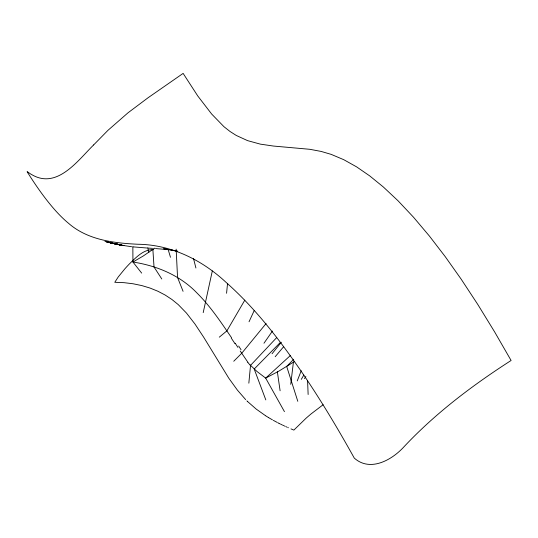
<?xml version="1.0" encoding="UTF-8"?>
<svg xmlns="http://www.w3.org/2000/svg" width="538" height="538" viewBox="0 0 538 538"><rect width="100%" height="100%" fill="white"/><g stroke="black" fill="none" stroke-linecap="round" stroke-linejoin="round"><path stroke-width="0.81" d="M248.838 383.17L250.533 365.376L276.72 337.568M226.572 293.271L227.547 283.459M290.735 384.347L293.439 361.96M203.203 312.639L212.322 270.923M297.245 380.917L301.233 370.756M249.033 321.778L254.252 310.466M244.81 300.143L226.888 330.87L219.296 337.165M301.28 379.377L303.829 375.067M304.474 378.638L305.887 376.566M263.97 343.231L272.457 331.045M272.053 353.735L281.361 342.235M266.095 323.546L241.69 353.305L233.741 361.254M275.18 356.714L283.694 346.647M293.667 359.27L286.687 366.459L297.803 401.321M280.446 342.329L254.198 369.034L265.812 399.902M290.352 355.551L265.664 378.106L284.454 411.657M154.83 248.119L143.209 256.021L132.94 262.04L141.682 273.109M323.13 404.737L311.226 413.796A100.472 36.638 -46.1 0 0 306.041 418.241L293.862 430.097L290.991 428.887M294.138 361.758L278.792 371.166L265.664 378.106L256.956 371.449L250.157 364.959M148.031 248.079L151.777 248.314M146.773 247.998L132.893 246.861M155.522 248.563L165.455 249.397M153.7 249.645C143.619 249.128 136.121 257.379 129.423 263.902A100.472 58.003 -60 0 0 124.863 268.832L118.239 276.949L114.782 282.289L124.15 282.679L133.094 283.775L141.824 285.584L150.055 288.065L157.863 291.226L165.153 295.039L171.952 299.505L178.226 304.595L186.457 313.055L194.938 323.984L203.62 337.118L228.798 378.194L237.366 390.07L245.678 399.633M166.693 249.531L167.923 249.672M131.622 246.72L121.346 245.18L106.242 241.77L120.041 244.924L107.506 242.1M175.301 250.728L163.66 248.724L177.748 251.172M123.935 245.644L110.034 242.712L122.637 245.415L111.292 242.994L112.55 243.263M110.034 242.712L121.346 245.18L108.77 242.416M116.121 244.057L117.432 244.366L104.977 241.421M288.381 427.75L287.803 427.495M286.929 427.105L286.048 426.708M285.167 426.304L284.434 425.968M283.849 425.692L282.672 425.141M282.08 424.859L280.755 424.213M280.163 423.924L279.128 423.406M278.832 423.258L277.796 422.733M277.057 422.35L273.351 420.366M272.463 419.869L268.63 417.636M268.334 417.454L265.98 415.995M265.691 415.807L256.169 409.055L247.608 401.563M247.473 401.429L246.875 400.837M247.87 362.242L240.237 351.018M231.468 337.622C220.856 322.06 210.345 306.216 196.888 292.914C180.048 275.348 156.706 265.658 132.94 262.04L132.852 246.7M235.173 343.197L237.91 347.387M161.79 278.973L154.023 266.996L152.799 248.274M183.075 291.334L177.56 277.494L176.148 249.141M168.085 249.276L170.492 257.305M193.512 258.516L195.913 267.998M147.641 247.628L148.831 252.315M277.339 371.664L280.103 390.77M307.561 380.359L308.139 394.515M231.279 338.106A233.411 72.193 60.6 0 1 234.965 343.654M238.657 346.015A185.045 59.274 60.8 0 1 241.037 349.727M250.076 365.053A50.162 43.222 70.5 0 1 247.776 362.33M93.652 144.924C78.151 160.129 57.714 188.925 32.751 175.193C26.9 172.133 25.441 169.073 29.126 174.897C30.996 177.836 32.912 180.761 34.862 183.653C38.554 189.12 42.388 194.487 46.436 199.699C53.094 208.226 60.256 216.451 68.615 223.364C87.701 240.015 113.895 243.149 138.185 244.259C171.212 244.703 202.113 260.036 225.994 282.295C255.772 308.664 280.11 340.507 302.511 373.197C315.012 391.597 326.795 410.481 338.059 429.66C343.58 439.069 348.98 448.544 354.273 458.08C370.225 472.384 392.115 459.929 404.119 446.641C435.652 413.063 472.451 385.329 511.1 360.48L494.604 331.872L477.818 304.508L461.153 279.148L445.222 256.639L429.479 236.142L413.507 217.211L397.992 200.728L383.365 187.009L369.754 175.926L356.627 166.881L343.762 159.692L331.213 154.386L321.159 151.434L309.827 149.302L273.412 146.047L260.331 144.13L247.567 140.626L236.249 135.441L230.022 131.474L223.963 126.699L211.676 114.056L197.782 95.993L183.128 73.39L147.977 97.815L127.977 112.832L107.963 130.331L93.652 144.924"/></g></svg>
